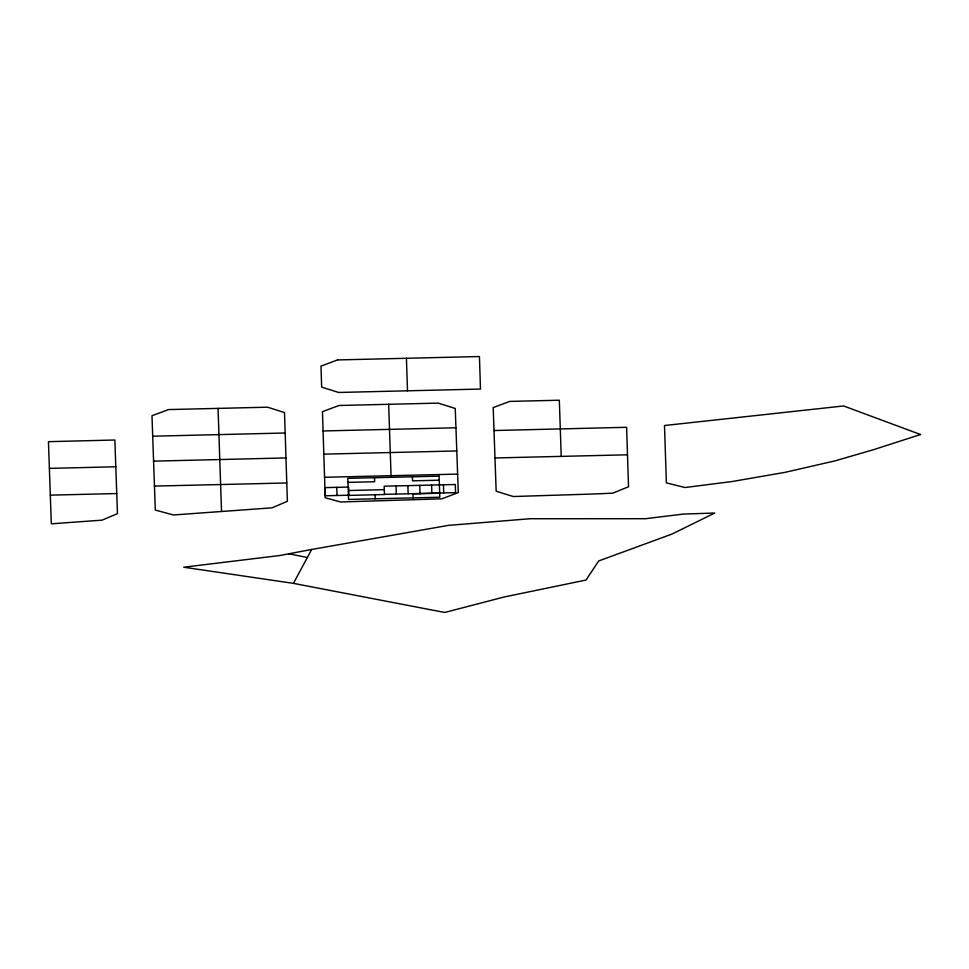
<?xml version="1.0" encoding="UTF-8"?>
<svg xmlns="http://www.w3.org/2000/svg" width="969" height="969" viewBox="0 0 969 969"><rect width="100%" height="100%" fill="white"/><g stroke="black" fill="none" stroke-linecap="round" stroke-linejoin="round"><path stroke-width="1.45" d="M293.437 583.362L311.667 549.471L448.211 525.404L530.152 518.73L645.475 518.706L683.46 514.067L714.734 513.025L672.001 534.052L598.697 560.954L586.003 580.056L504.28 596.965L444.686 612.469L293.437 583.362L183.698 567.216L279.508 555.552L311.667 549.471M323.065 430.963L455.951 427.777L458.289 492.567L441.912 498.805L340.737 501.99L325.221 497.775L322.459 411.655L339.029 405.49L438.267 403.116L455.236 408.482L455.951 427.777M152.702 436.207L155.306 510.057L173.39 514.975L272.035 507.841L287.381 501.312L284.498 412.564L267.565 407.198L168.533 409.572L151.988 415.725L152.702 436.207L285.177 432.998M493.996 430.539L626.604 427.293L628.53 486.765L612.759 493.173L593.561 493.996L513.328 496.528L496.164 491.247L493.185 407.574L509.767 401.408L559.319 400.221L561.233 456.375M323.84 454.146L456.787 450.948M153.599 461.147L285.976 457.937M49.395 468.378L115.795 466.779L117.467 513.631L102.12 520.147L51.309 523.817L48.45 441.67L114.875 440.011L115.795 466.779M494.977 457.962L627.5 454.8M324.567 477.293L457.622 474.095M154.446 486.087L286.776 482.974M347.956 482.38L374.628 481.738L374.494 477.717M439.236 480.188L412.564 480.83L412.419 476.809M50.315 495.147L116.777 493.548M348.743 490.52L384.305 489.66M348.901 495.207L325.196 495.777L324.918 487.625L348.622 487.056L348.913 495.401M384.463 494.347L455.575 492.64L455.297 484.488L384.184 486.208L384.463 494.541L348.404 495.413M439.684 493.221L413 493.863L413.145 497.884M288.75 553.784L307.464 557.526M443.451 484.779L443.729 492.918M431.593 485.069L431.871 493.209M419.747 485.348L420.025 493.487M407.888 485.639L408.167 493.778M396.03 485.917L396.309 494.069M388.654 404.303L391.052 475.706M375.076 494.771L375.209 498.793M336.776 487.346L337.055 495.486M221.526 511.499L218.049 408.385M406.423 358.288L407.501 390.822M337.575 359.935L320.993 366.112L321.647 387.103L338.617 392.457L480.467 389.066L479.449 356.531L337.575 359.935M920.55 434.524L874.074 449.519L835.121 460.844L785.169 472.327L731.74 481.593L684.998 487.528L666.381 482.877L664.492 425.524L843.624 405.963L920.55 434.524M439.09 476.167L347.823 478.359L348.537 499.435L439.817 497.242L439.09 476.167"/></g></svg>
